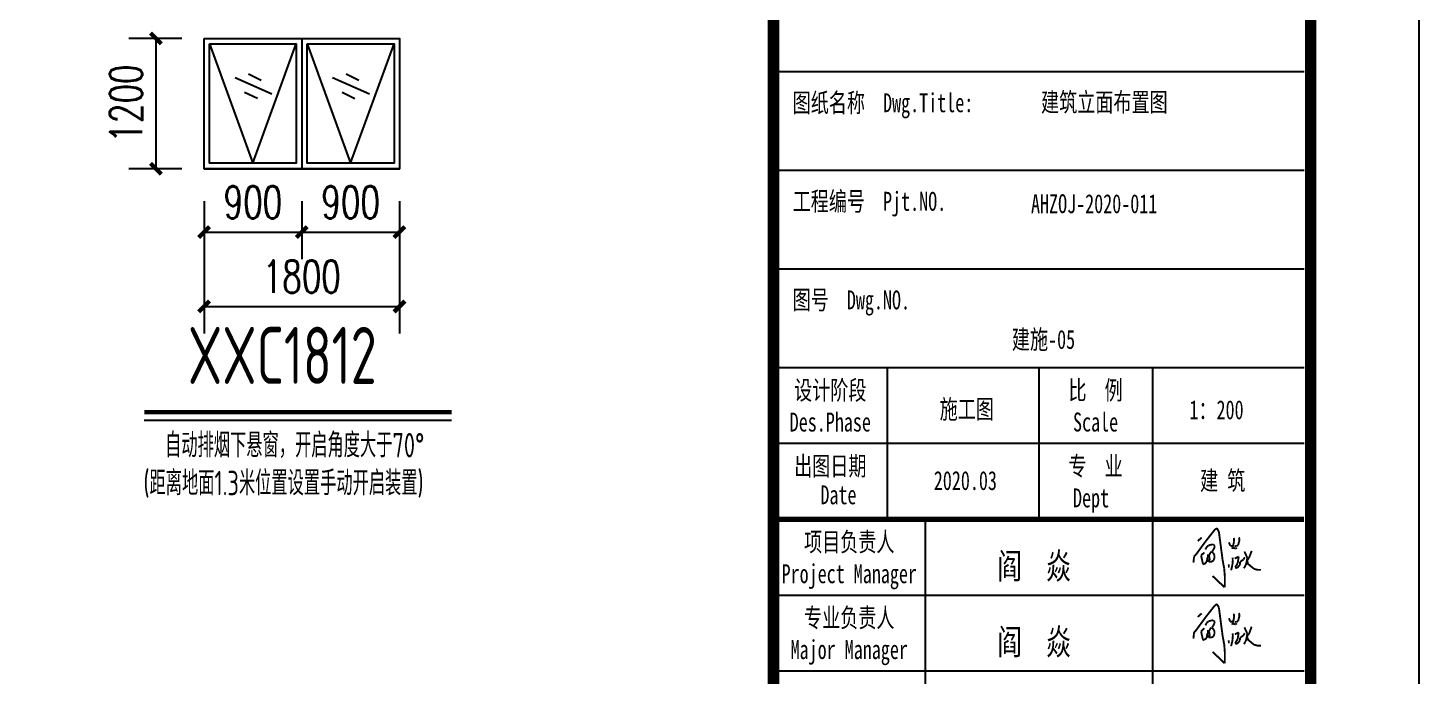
# Model space of a CAD drawing. Extents: x 180850 to 1400258, y 48356 to 327067.
# Drawn here: x 768253 to 793893, y 248972 to 260911 of the extents above; entities that cross this region are included whole.
import ezdxf
from ezdxf.enums import TextEntityAlignment as Align

# ---------------------------------------------------------------- set-up
doc = ezdxf.new("R2010")
doc.units = 0
doc.header["$LTSCALE"] = 1000
for name, color, linetype in [('AXIS', 3, 'Continuous'), ('PUB_TEXT', 7, 'Continuous'), ('PUB_TITLE', 4, 'Continuous'), ('TEXT', 7, 'Continuous'), ('THICK', 6, 'Continuous'), ('THIN', 7, 'Continuous'), ('图框文字', 120, 'Continuous')]:
    doc.layers.add(name, color=color, linetype=linetype)
doc.styles.add('_gyy_title_ST', font='', dxfattribs={"width": 0.8})
doc.styles.add('_TCH_DIM_T3', font='SIMPLEX', dxfattribs={"width": 0.705882, "bigfont": 'GBCBIG'})
doc.styles.add('标准字体', font='tssdeng.shx', dxfattribs={"width": 0.7, "bigfont": 'tssdchn.shx'})
doc.styles.get('_gyy_title_ST').set_extended_font_data('SimSun')
doc.dimstyles.new('TCH-200-2', dxfattribs={"dimtxt": 595, "dimasz": 200, "dimexe": 500, "dimexo": 600, "dimgap": 252.5, "dimtad": 1, "dimdec": 0, "dimlfac": 0.5, "dimzin": 0, "dimdsep": 46, "dimtxsty": '_TCH_DIM_T3', "dimblk": 'ARCHTICK', "dimcen": 0.09, "dimclrd": 124, "dimclre": 124, "dimclrt": 7, "dimazin": 2, "dimtfac": 1, "dimtdec": 0, "dimtix": 1, "dimtmove": 2, "dimatfit": 3, "dimfxl": 1, "dimtolj": 1, "dimtzin": 0, "dimarcsym": 0})

# ---------------------------------------------------------------- blocks, each defined once
blk = doc.blocks.new('asdf')
at = {"color": 2, "lineweight": 25, "const_width": 25}
for points in [[(2531310, 1895199), (2531428, 1895348)], [(2531428, 1895348), (2531455, 1895365)], [(2531455, 1895365), (2531480, 1895318)], [(2531180, 1895021), (2531310, 1895199)], [(2531201, 1895196), (2531253, 1895242)], [(2531372, 1895148), (2531403, 1895151)], [(2531403, 1895151), (2531421, 1895140)], [(2531480, 1895318), (2531529, 1894945)], [(2531612, 1895178), (2531630, 1895135)], [(2531671, 1895149), (2531658, 1895106)], [(2531681, 1895194), (2531671, 1895149)], [(2531677, 1895238), (2531681, 1895194)], [(2531744, 1895184), (2531734, 1895144)], [(2531740, 1895244), (2531751, 1895233)], [(2531751, 1895205), (2531744, 1895184)], [(2531751, 1895233), (2531751, 1895205)], [(2531144, 1894910), (2531152, 1894991)], [(2531152, 1894991), (2531180, 1895021)], [(2531288, 1895046), (2531245, 1895006)], [(2531245, 1895006), (2531261, 1894932)], [(2531301, 1895084), (2531314, 1895109)], [(2531314, 1895109), (2531322, 1895121)], [(2531321, 1894951), (2531334, 1894984)], [(2531322, 1895121), (2531341, 1895136)], [(2531334, 1894984), (2531336, 1895022)], [(2531341, 1895136), (2531372, 1895148)], [(2531345, 1894996), (2531367, 1895042)], [(2531360, 1894945), (2531351, 1894996)], [(2531367, 1895042), (2531382, 1895054)], [(2531382, 1895054), (2531401, 1895042)], [(2531407, 1895082), (2531389, 1895056)], [(2531401, 1895042), (2531414, 1895027)], [(2531423, 1895114), (2531407, 1895082)], [(2531421, 1894971), (2531409, 1894940)], [(2531414, 1895027), (2531422, 1895000)], [(2531421, 1895140), (2531423, 1895114)], [(2531422, 1895000), (2531421, 1894971)], [(2531630, 1895135), (2531645, 1895132)], [(2531645, 1895132), (2531659, 1895133)], [(2531658, 1895106), (2531656, 1895092)], [(2531661, 1894978), (2531664, 1894948)], [(2531671, 1895106), (2531703, 1895096)], [(2531712, 1895127), (2531687, 1895132)], [(2531690, 1894965), (2531741, 1894991)], [(2531703, 1895096), (2531716, 1895110)], [(2531734, 1895144), (2531712, 1895127)], [(2531741, 1894991), (2531728, 1894906)], [(2531804, 1894953), (2531821, 1894982)], [(2531817, 1895058), (2531855, 1894974)], [(2531855, 1894974), (2531845, 1894919)], [(2531878, 1894974), (2531855, 1894949)], [(2531912, 1895067), (2531878, 1894974)], [(2531261, 1894932), (2531271, 1894889)], [(2531271, 1894889), (2531288, 1894893)], [(2531288, 1894893), (2531319, 1894920)], [(2531319, 1894920), (2531321, 1894951)], [(2531338, 1894938), (2531326, 1894956)], [(2531346, 1894925), (2531338, 1894938)], [(2531339, 1894936), (2531360, 1894945)], [(2531387, 1894925), (2531346, 1894925)], [(2531409, 1894940), (2531387, 1894925)], [(2531529, 1894945), (2531550, 1894833)], [(2531550, 1894833), (2531558, 1894732)], [(2531610, 1894887), (2531611, 1894847)], [(2531658, 1894880), (2531641, 1894811)], [(2531664, 1894948), (2531658, 1894880)], [(2531728, 1894906), (2531694, 1894847)], [(2531694, 1894847), (2531720, 1894839)], [(2531720, 1894839), (2531758, 1894885)], [(2531758, 1894919), (2531804, 1894953)], [(2531758, 1894885), (2531758, 1894919)], [(2531835, 1894880), (2531810, 1894836)], [(2531845, 1894919), (2531835, 1894880)], [(2531855, 1894949), (2531853, 1894942)], [(2531853, 1894942), (2531864, 1894888)], [(2531862, 1894897), (2531907, 1894859)], [(2531907, 1894859), (2531945, 1894828)], [(2531945, 1894828), (2531993, 1894816)], [(2531993, 1894816), (2532034, 1894816)], [(2531555, 1894585), (2531397, 1894735)], [(2531558, 1894626), (2531555, 1894585)], [(2531558, 1894732), (2531558, 1894626)]]:
    blk.add_lwpolyline(points, dxfattribs=at)
blk = doc.blocks.new('_ArchTick')
at = {"color": 0, "linetype": 'ByBlock', "const_width": 0.4}
blk.add_lwpolyline([(-0.5, -0.5), (0.5, 0.5)], dxfattribs=at)
blk = doc.blocks.new('*D1542')
at = {"layer": 'AXIS', "color": 124, "linetype": 'ByBlock', "lineweight": -2, "transparency": 16777216}
for p, q in [((771502, 257717), (771502, 256650)), ((773302, 257717), (773302, 256650)), ((771502, 257150), (773302, 257150))]:
    blk.add_line(p, q, dxfattribs=at)
at = {"layer": 'Defpoints', "color": 0, "linetype": 'ByBlock', "transparency": 16777216}
for p in [(771502, 258317), (773302, 258317), (773302, 257150)]:
    blk.add_point(p, dxfattribs=at)
at = {"layer": 'AXIS', "color": 124, "linetype": 'ByBlock', "lineweight": -2, "transparency": 16777216, "xscale": 200, "yscale": 200, "zscale": 200, "rotation": 180}
blk.add_blockref('_ArchTick', (771502, 257150), dxfattribs=at)
at = {"layer": 'AXIS', "color": 124, "linetype": 'ByBlock', "lineweight": -2, "transparency": 16777216, "xscale": 200, "yscale": 200, "zscale": 200}
blk.add_blockref('_ArchTick', (773302, 257150), dxfattribs=at)
at = {"layer": 'AXIS', "color": 7, "linetype": 'ByBlock', "transparency": 16777216, "insert": (772402, 257700), "char_height": 595, "attachment_point": 5, "style": '_TCH_DIM_T3'}
blk.add_mtext('\\A1;900', dxfattribs=at)
blk = doc.blocks.new('*D1543')
at = {"layer": 'AXIS', "color": 124, "linetype": 'ByBlock', "lineweight": -2, "transparency": 16777216}
for p, q in [((773302, 257717), (773302, 256650)), ((775102, 257717), (775102, 256650)), ((773302, 257150), (775102, 257150))]:
    blk.add_line(p, q, dxfattribs=at)
at = {"layer": 'Defpoints', "color": 0, "linetype": 'ByBlock', "transparency": 16777216}
for p in [(773302, 258317), (775102, 258317), (775102, 257150)]:
    blk.add_point(p, dxfattribs=at)
at = {"layer": 'AXIS', "color": 124, "linetype": 'ByBlock', "lineweight": -2, "transparency": 16777216, "xscale": 200, "yscale": 200, "zscale": 200, "rotation": 180}
blk.add_blockref('_ArchTick', (773302, 257150), dxfattribs=at)
at = {"layer": 'AXIS', "color": 124, "linetype": 'ByBlock', "lineweight": -2, "transparency": 16777216, "xscale": 200, "yscale": 200, "zscale": 200}
blk.add_blockref('_ArchTick', (775102, 257150), dxfattribs=at)
at = {"layer": 'AXIS', "color": 7, "linetype": 'ByBlock', "transparency": 16777216, "insert": (774202, 257700), "char_height": 595, "attachment_point": 5, "style": '_TCH_DIM_T3'}
blk.add_mtext('\\A1;900', dxfattribs=at)
blk = doc.blocks.new('*D1544')
at = {"layer": 'AXIS', "color": 124, "linetype": 'ByBlock', "lineweight": -2, "transparency": 16777216}
for p, q in [((771502, 257717), (771502, 255280)), ((775102, 257717), (775102, 255280)), ((771502, 255780), (775102, 255780))]:
    blk.add_line(p, q, dxfattribs=at)
at = {"layer": 'Defpoints', "color": 0, "linetype": 'ByBlock', "transparency": 16777216}
for p in [(771502, 258317), (775102, 258317), (775102, 255780)]:
    blk.add_point(p, dxfattribs=at)
at = {"layer": 'AXIS', "color": 124, "linetype": 'ByBlock', "lineweight": -2, "transparency": 16777216, "xscale": 200, "yscale": 200, "zscale": 200, "rotation": 180}
blk.add_blockref('_ArchTick', (771502, 255780), dxfattribs=at)
at = {"layer": 'AXIS', "color": 124, "linetype": 'ByBlock', "lineweight": -2, "transparency": 16777216, "xscale": 200, "yscale": 200, "zscale": 200}
blk.add_blockref('_ArchTick', (775102, 255780), dxfattribs=at)
at = {"layer": 'AXIS', "color": 7, "linetype": 'ByBlock', "transparency": 16777216, "insert": (773302, 256330), "char_height": 595, "attachment_point": 5, "style": '_TCH_DIM_T3'}
blk.add_mtext('\\A1;1800', dxfattribs=at)
blk = doc.blocks.new('*D1545')
at = {"layer": 'AXIS', "color": 124, "linetype": 'ByBlock', "lineweight": -2, "transparency": 16777216}
for p, q in [((771091, 260717), (770113, 260717)), ((770613, 260717), (770613, 258317)), ((771091, 258317), (770113, 258317))]:
    blk.add_line(p, q, dxfattribs=at)
at = {"layer": 'Defpoints', "color": 0, "linetype": 'ByBlock', "transparency": 16777216}
for p in [(771691, 260717), (770613, 258317), (771691, 258317)]:
    blk.add_point(p, dxfattribs=at)
at = {"layer": 'AXIS', "color": 124, "linetype": 'ByBlock', "lineweight": -2, "transparency": 16777216, "xscale": 200, "yscale": 200, "zscale": 200}
for p, rotation in [((770613, 260717), 90), ((770613, 258317), 270)]:
    blk.add_blockref('_ArchTick', p, dxfattribs=dict(at, rotation=rotation))
at = {"layer": 'AXIS', "color": 7, "linetype": 'ByBlock', "transparency": 16777216, "insert": (770063, 259517), "char_height": 595, "attachment_point": 5, "rotation": 90, "style": '_TCH_DIM_T3'}
blk.add_mtext('\\A1;1200', dxfattribs=at)

msp = doc.modelspace()

# ---------------------------------------------------------------- linework, layer by layer
at = {"color": 21}
for p, q in [((771601.2, 260616.79), (772400.33, 258416.76)), ((772400.33, 258416.76), (773199.49, 260616.72)), ((773399.41, 260616.77), (774200.55, 258416.74)), ((774200.55, 258416.74), (775001.71, 260616.7))]:
    msp.add_line(p, q, dxfattribs=at)
for p, q in [((773300.13, 260716.74), (773300.1, 258316.74)), ((772071.78, 259998.5), (772748.4, 259693.28)), ((772321.04, 260062.6), (772556.36, 259948.47)), ((773870, 259998.48), (774546.62, 259693.27)), ((774119.25, 260062.58), (774354.58, 259948.46)), ((772248.64, 259726.8), (772483.96, 259612.67)), ((774046.86, 259726.78), (774282.18, 259612.65)), ((771501.91, 258316.74), (775105.97, 258316.74))]:
    msp.add_line(p, q)
msp.add_lwpolyline([(771501.91, 260716.74), (775102.35, 260716.74), (775102.35, 258316.74), (771501.91, 258316.74)], close=True)
for points in [[(771601.2, 260616.79), (773199.49, 260616.72), (773199.48, 258416.72), (771601.18, 258416.79)], [(773399.41, 260616.77), (775001.71, 260616.7), (775001.7, 258416.7), (773399.4, 258416.77)]]:
    msp.add_lwpolyline(points, close=True, dxfattribs=at)
at = {"layer": 'PUB_TITLE'}
for p, q in [((791770.45, 260097.69), (781993.53, 260097.69)), ((791770.45, 258281.97), (781993.53, 258281.97)), ((791770.45, 256466.26), (781993.53, 256466.26)), ((791770.45, 254650.54), (781993.53, 254650.54)), ((784088.58, 254650.54), (784088.58, 251857.14)), ((786881.98, 254650.54), (786881.98, 251857.14)), ((788977.04, 254650.54), (788977.04, 242080.21)), ((791770.45, 253253.84), (781993.53, 253253.84)), ((784786.93, 251857.14), (784786.93, 242080.21)), ((791770.45, 250460.43), (781993.53, 250460.43)), ((791770.45, 249063.73), (781993.53, 249063.73))]:
    msp.add_line(p, q, dxfattribs=at)
msp.add_lwpolyline([(675092.51, 232984.16), (793892.51, 232984.16), (793892.51, 316984.16), (675092.51, 316984.16)], close=True, dxfattribs=at)
at = {"layer": 'PUB_TITLE', "const_width": 212.12}
for points in [[(677912.82, 234398.34), (677912.82, 315569.98), (791892.51, 315569.98), (791892.51, 234398.34)], [(781993.53, 315569.98), (791892.51, 315569.98), (791892.51, 234398.34), (781993.53, 234398.34)]]:
    msp.add_lwpolyline(points, close=True, dxfattribs=at)
at = {"layer": 'PUB_TITLE', "const_width": 97.77}
msp.add_lwpolyline([(781993.53, 251857.14), (791770.45, 251857.14)], dxfattribs=at)
at = {"layer": 'THICK', "linetype": 'ByBlock', "const_width": 75}
msp.add_lwpolyline([(770398.56, 253833.44), (776062.51, 253833.44)], dxfattribs=at)
at = {"layer": 'THIN', "linetype": 'ByBlock'}
msp.add_lwpolyline([(770398.56, 253683.44), (776062.51, 253683.44)], dxfattribs=at)

# ---------------------------------------------------------------- block references
at = {"layer": '图框文字', "xscale": 1.39670375, "yscale": 1.39670375, "zscale": 1.39670375}
for p in [(-2745525.56, -2395567.18), (-2745525.56, -2396963.88)]:
    msp.add_blockref('asdf', p, dxfattribs=at)

# ---------------------------------------------------------------- texts
at = {"layer": 'PUB_TEXT', "style": '标准字体', "width": 0.7}
for s, p in [('自动排烟下悬窗，开启角度大于70%%D', (770783.02, 253000.33, 828.98)), ('(距离地面1.3米位置设置手动开启装置)', (770383.3, 252303.14, 828.98))]:
    msp.add_text(s, height=450, dxfattribs=at).set_placement(p)
at = {"layer": 'PUB_TITLE', "style": '_gyy_title_ST', "width": 0.7}
for s, p in [('图纸名称  Dwg.Title:', (782346.95, 259357.44)), ('工程编号  Pjt.NO.', (782346.95, 257541.72)), ('图号  Dwg.NO.', (782346.95, 255726.01))]:
    msp.add_text(s, height=349.1756, dxfattribs=at).set_placement(p)
at = {"layer": 'PUB_TITLE', "color": 6, "style": '_gyy_title_ST', "width": 0.7}
msp.add_text('建筑立面布置图', height=349.176, dxfattribs=at).set_placement((788091.22, 259549.52), align=Align.MIDDLE)
at = {"layer": 'PUB_TITLE', "color": 2, "style": '_gyy_title_ST', "width": 0.7}
msp.add_text('AHZOJ-2020-011', height=349.1756, dxfattribs=at).set_placement((787903.66, 257497.77), align=Align.CENTER)
at = {"layer": 'PUB_TITLE', "color": 6, "style": '_gyy_title_ST', "width": 0.7}
msp.add_text('建施-05', height=349.176, dxfattribs=at).set_placement((786969.92, 254998.58), align=Align.CENTER)
at = {"layer": 'PUB_TITLE', "style": '_gyy_title_ST', "width": 0.7}
for s, height, p in [('设计阶段', 349.176, (783041.05, 254063.93)), ('比  例', 349.176, (787929.52, 254063.93)), ('Des.Phase', 349.176, (783041.05, 253477.33)), ('Scale', 349.176, (787929.52, 253477.33)), ('出图日期', 349.176, (783041.05, 252667.22)), ('专  业', 349.176, (787929.52, 252667.22)), ('Date', 349.176, (783191.28, 252137.85)), ('Dept ', 349.176, (787929.52, 252080.61)), ('项目负责人', 349.176, (783390.23, 251270.52)), ('Project Manager', 349.1756, (783390.23, 250683.91)), ('专业负责人', 349.176, (783390.23, 249873.82)), ('Major Manager', 349.1756, (783390.23, 249287.2))]:
    msp.add_text(s, height=height, dxfattribs=at).set_placement(p, align=Align.CENTER)
at = {"layer": 'TEXT', "linetype": 'ByBlock', "style": '标准字体', "width": 0.7}
msp.add_text('XXC1812', height=1050, dxfattribs=at).set_placement((771203.27, 254038.46), align=Align.BOTTOM_LEFT)
at = {"layer": 'TEXT', "color": 3, "style": '_gyy_title_ST', "width": 0.7}
for p in [(786121.41, 250764.13), (786121.41, 249367.43)]:
    msp.add_text('阎  焱', height=471.585, dxfattribs=at).set_placement(p)
at = {"layer": '图框文字', "color": 7, "style": '_gyy_title_ST', "width": 0.7}
for s, p in [('施工图', (785555.6, 253714.11)), ('1：200', (790157.8, 253703.06)), ('建 筑', (790272.01, 252399.55)), ('2020.03', (785529.76, 252399.55))]:
    msp.add_text(s, height=349.176, dxfattribs=at).set_placement(p, align=Align.CENTER)

# ---------------------------------------------------------------- dimensions: what is measured, and where the dimension line sits
at = {"layer": 'AXIS', "linetype": 'ByBlock'}
dim = msp.add_linear_dim(base=(770613.41, 258316.74), p1=(771691.05, 260716.74), p2=(771691.05, 258316.74), angle=90, dimstyle='TCH-200-2', dxfattribs=at)
dim.commit()
dim.dimension.update_dxf_attribs({"geometry": '*D1545', "text_midpoint": (770063.41, 259516.74)})
for base, p1, p2, picture, middle in [((773301.94, 257150.38), (771501.91, 258316.74), (773301.94, 258316.74), '*D1542', (772401.92, 257700.38)), ((775102.35, 255780.27), (771501.91, 258316.74), (775102.35, 258316.74), '*D1544', (773302.13, 256330.27)), ((775102.35, 257150.38), (773301.94, 258316.74), (775102.35, 258316.74), '*D1543', (774202.14, 257700.38))]:
    dim = msp.add_linear_dim(base=base, p1=p1, p2=p2, dimstyle='TCH-200-2', dxfattribs=at)
    dim.commit()
    dim.dimension.update_dxf_attribs({"geometry": picture, "text_midpoint": middle})

doc.saveas('drawing.dxf')
